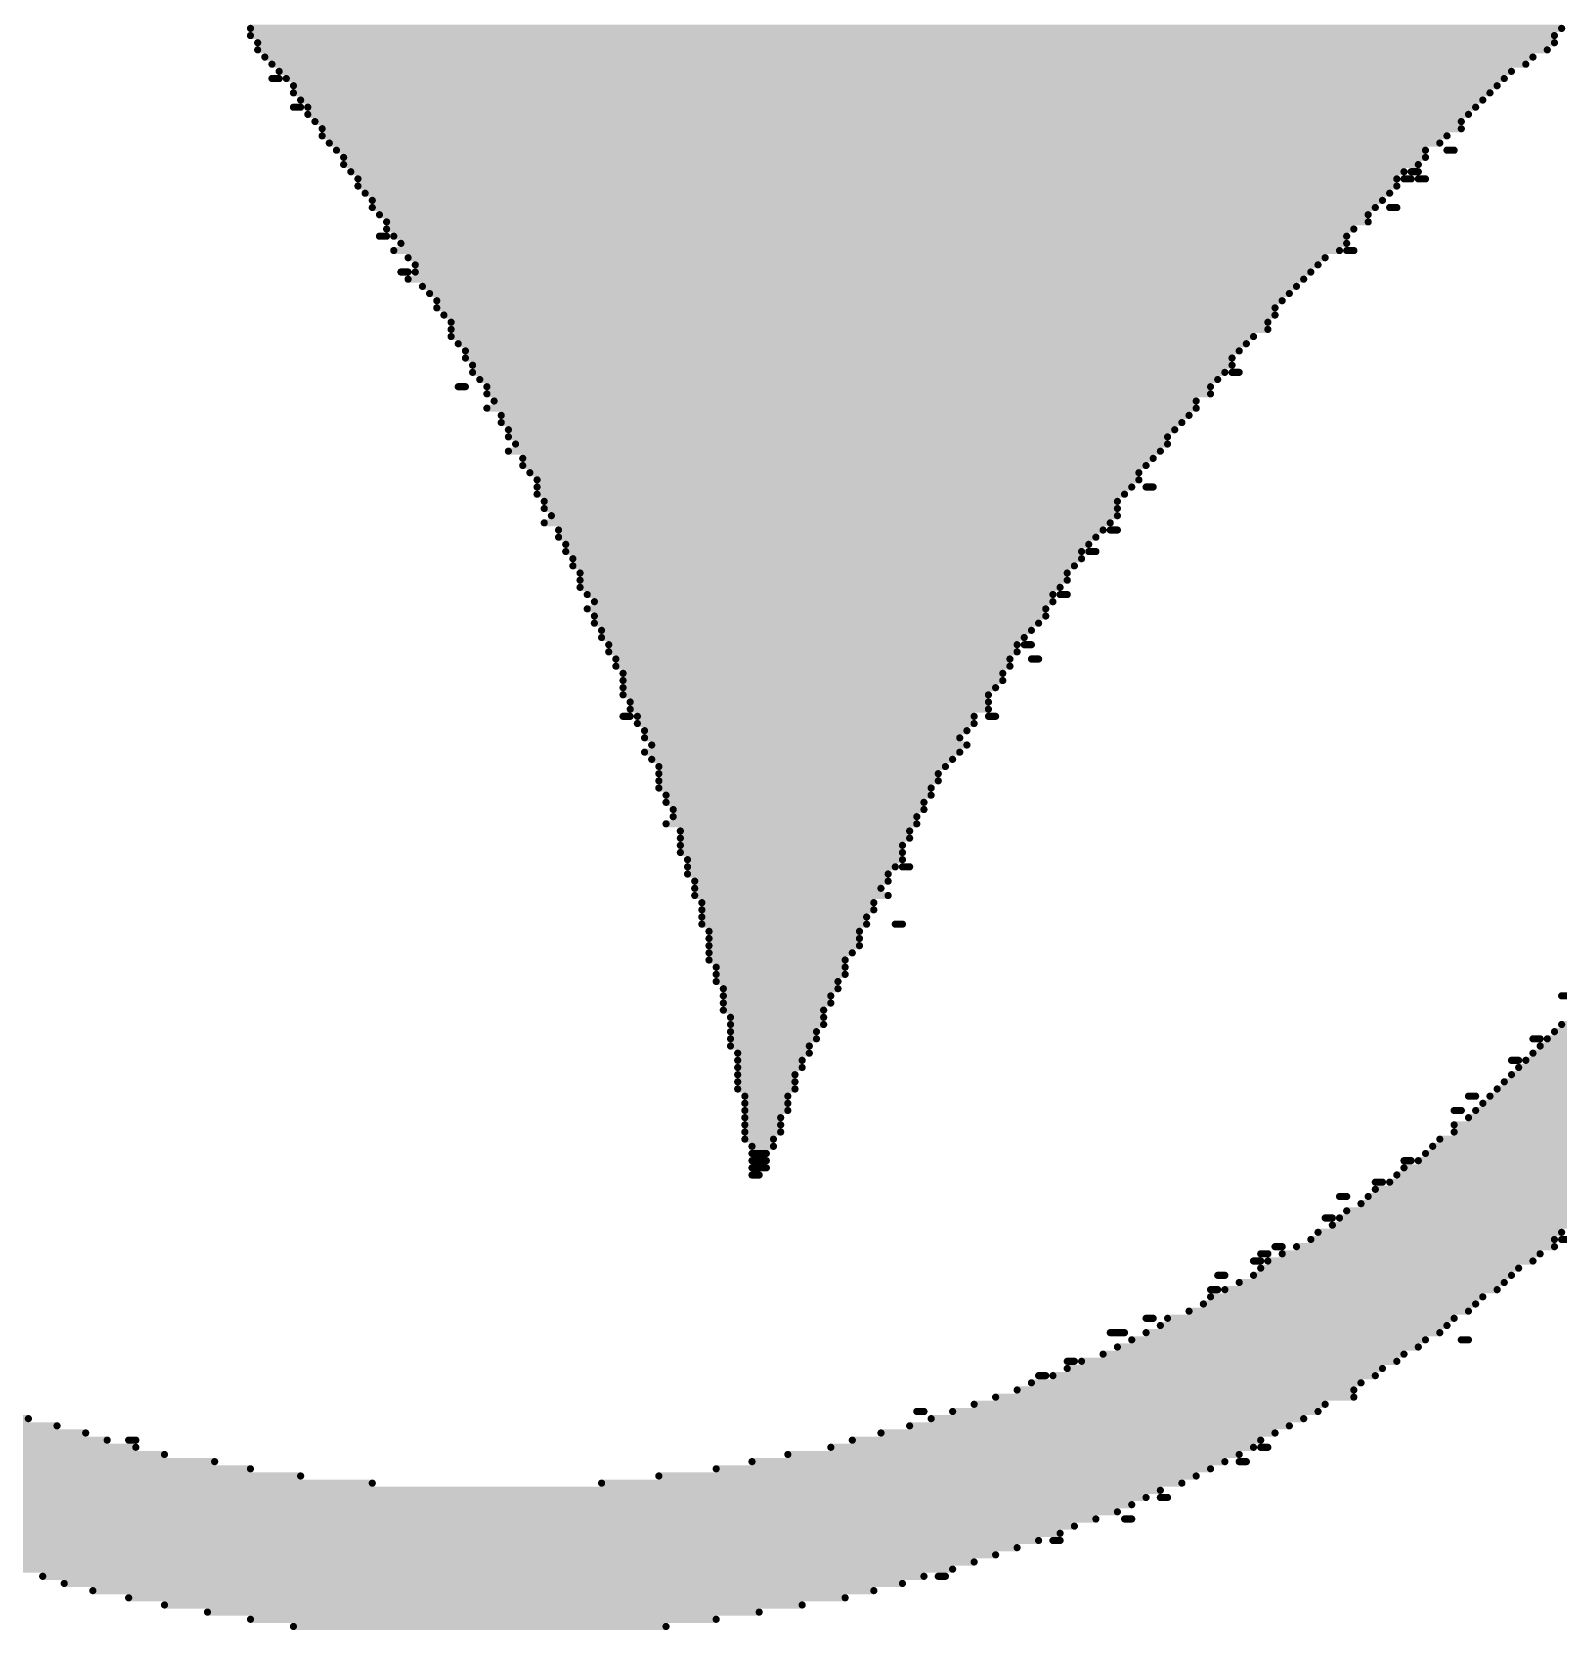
# Model space of a CAD drawing. Header units: inches. Extents: x -0.4 to 12.9, y -0.9 to 6.
# Drawn here: x 0.741 to 0.954, y 1.9138 to 2.1368 of the extents above; entities that cross this region are included whole.
import ezdxf

# ---------------------------------------------------------------- set-up
doc = ezdxf.new("R2010")
doc.units = ezdxf.units.IN
doc.header["$MEASUREMENT"] = 0
doc.layers.add('Bottom Overlay', color=54, linetype='Continuous')

msp = doc.modelspace()

# ---------------------------------------------------------------- linework, layer by layer
at = {"layer": 'Bottom Overlay', "const_width": 0.001}
for points in [[(0.77145, 2.13725), (0.95445, 2.13725)], [(0.77145, 2.13625), (0.95345, 2.13625)], [(0.77245, 2.13525), (0.95345, 2.13525)], [(0.77245, 2.13425), (0.95245, 2.13425)], [(0.77345, 2.13325), (0.95045, 2.13325)], [(0.77445, 2.13225), (0.94945, 2.13225)], [(0.77445, 2.13025), (0.77545, 2.13025)], [(0.77545, 2.13125), (0.94745, 2.13125)], [(0.77645, 2.13025), (0.94645, 2.13025)], [(0.77745, 2.12925), (0.94545, 2.12925)], [(0.77745, 2.12825), (0.94445, 2.12825)], [(0.77845, 2.12725), (0.94345, 2.12725)], [(0.77745, 2.12625), (0.77845, 2.12625)], [(0.77945, 2.12625), (0.94245, 2.12625)], [(0.77945, 2.12525), (0.94145, 2.12525)], [(0.78045, 2.12425), (0.94045, 2.12425)], [(0.78145, 2.12325), (0.94045, 2.12325)], [(0.78145, 2.12225), (0.93845, 2.12225)], [(0.78245, 2.12125), (0.93745, 2.12125)], [(0.78345, 2.12025), (0.93545, 2.12025)], [(0.93845, 2.12025), (0.93945, 2.12025)], [(0.78445, 2.11925), (0.93545, 2.11925)], [(0.78445, 2.11825), (0.93445, 2.11825)], [(0.78545, 2.11725), (0.93245, 2.11725)], [(0.78645, 2.11625), (0.93145, 2.11625)], [(0.93245, 2.11625), (0.93345, 2.11625)], [(0.93345, 2.11725), (0.93445, 2.11725)], [(0.93445, 2.11625), (0.93545, 2.11625)], [(0.78645, 2.11525), (0.93145, 2.11525)], [(0.78745, 2.11425), (0.93045, 2.11425)], [(0.78845, 2.11325), (0.92945, 2.11325)], [(0.78845, 2.11225), (0.92845, 2.11225)], [(0.93045, 2.11225), (0.93145, 2.11225)], [(0.78945, 2.11125), (0.92745, 2.11125)], [(0.79045, 2.11025), (0.92745, 2.11025)], [(0.79045, 2.10925), (0.92545, 2.10925)], [(0.78945, 2.10825), (0.79045, 2.10825)], [(0.79145, 2.10825), (0.92445, 2.10825)], [(0.79245, 2.10725), (0.92445, 2.10725)], [(0.79145, 2.10625), (0.92345, 2.10625)], [(0.79345, 2.10525), (0.92145, 2.10525)], [(0.92445, 2.10625), (0.92545, 2.10625)], [(0.79245, 2.10325), (0.79345, 2.10325)], [(0.79445, 2.10425), (0.92045, 2.10425)], [(0.79445, 2.10325), (0.91945, 2.10325)], [(0.79345, 2.10225), (0.91845, 2.10225)], [(0.79545, 2.10125), (0.91745, 2.10125)], [(0.79645, 2.10025), (0.91645, 2.10025)], [(0.79745, 2.09925), (0.91545, 2.09925)], [(0.79745, 2.09825), (0.91445, 2.09825)], [(0.79845, 2.09725), (0.91445, 2.09725)], [(0.79945, 2.09625), (0.91345, 2.09625)], [(0.79945, 2.09525), (0.91345, 2.09525)], [(0.79945, 2.09425), (0.91145, 2.09425)], [(0.80045, 2.09325), (0.91045, 2.09325)], [(0.80145, 2.09225), (0.90945, 2.09225)], [(0.80145, 2.09125), (0.90845, 2.09125)], [(0.80245, 2.09025), (0.90845, 2.09025)], [(0.80245, 2.08925), (0.90745, 2.08925)], [(0.90845, 2.08925), (0.90945, 2.08925)], [(0.80045, 2.08725), (0.80145, 2.08725)], [(0.80345, 2.08825), (0.90645, 2.08825)], [(0.80445, 2.08725), (0.90545, 2.08725)], [(0.80445, 2.08625), (0.90545, 2.08625)], [(0.80545, 2.08525), (0.90345, 2.08525)], [(0.80445, 2.08425), (0.90345, 2.08425)], [(0.80645, 2.08325), (0.90245, 2.08325)], [(0.80645, 2.08225), (0.90145, 2.08225)], [(0.80745, 2.08125), (0.90045, 2.08125)], [(0.80745, 2.08025), (0.89945, 2.08025)], [(0.80745, 2.07825), (0.89845, 2.07825)], [(0.80845, 2.07925), (0.89945, 2.07925)], [(0.80945, 2.07725), (0.89745, 2.07725)], [(0.80945, 2.07625), (0.89645, 2.07625)], [(0.81045, 2.07525), (0.89545, 2.07525)], [(0.81145, 2.07425), (0.89545, 2.07425)], [(0.81145, 2.07325), (0.89445, 2.07325)], [(0.81145, 2.07225), (0.89345, 2.07225)], [(0.81245, 2.07125), (0.89245, 2.07125)], [(0.89645, 2.07325), (0.89745, 2.07325)], [(0.81245, 2.07025), (0.89245, 2.07025)], [(0.81345, 2.06925), (0.89245, 2.06925)], [(0.81245, 2.06825), (0.89145, 2.06825)], [(0.81445, 2.06725), (0.89045, 2.06725)], [(0.89145, 2.06725), (0.89245, 2.06725)], [(0.81445, 2.06625), (0.88945, 2.06625)], [(0.81545, 2.06525), (0.88845, 2.06525)], [(0.81545, 2.06425), (0.88745, 2.06425)], [(0.81645, 2.06325), (0.88745, 2.06325)], [(0.81645, 2.06225), (0.88645, 2.06225)], [(0.88845, 2.06425), (0.88945, 2.06425)], [(0.81745, 2.06125), (0.88545, 2.06125)], [(0.81745, 2.06025), (0.88545, 2.06025)], [(0.81745, 2.05925), (0.88445, 2.05925)], [(0.81845, 2.05825), (0.88345, 2.05825)], [(0.88445, 2.05825), (0.88545, 2.05825)], [(0.81845, 2.05625), (0.88245, 2.05625)], [(0.81945, 2.05725), (0.88345, 2.05725)], [(0.81945, 2.05525), (0.88245, 2.05525)], [(0.81945, 2.05425), (0.88145, 2.05425)], [(0.82045, 2.05325), (0.88045, 2.05325)], [(0.82045, 2.05225), (0.87945, 2.05225)], [(0.82145, 2.05125), (0.87845, 2.05125)], [(0.87945, 2.05125), (0.88045, 2.05125)], [(0.82145, 2.05025), (0.87845, 2.05025)], [(0.82245, 2.04925), (0.87745, 2.04925)], [(0.88045, 2.04925), (0.88145, 2.04925)], [(0.82245, 2.04825), (0.87745, 2.04825)], [(0.82345, 2.04725), (0.87645, 2.04725)], [(0.82345, 2.04625), (0.87645, 2.04625)], [(0.82345, 2.04525), (0.87545, 2.04525)], [(0.82345, 2.04425), (0.87445, 2.04425)], [(0.82445, 2.04325), (0.87445, 2.04325)], [(0.82445, 2.04225), (0.87445, 2.04225)], [(0.82345, 2.04125), (0.82445, 2.04125)], [(0.82545, 2.04125), (0.87245, 2.04125)], [(0.82545, 2.04025), (0.87245, 2.04025)], [(0.87445, 2.04125), (0.87545, 2.04125)], [(0.82645, 2.03925), (0.87145, 2.03925)], [(0.82645, 2.03825), (0.87045, 2.03825)], [(0.82645, 2.03625), (0.87045, 2.03625)], [(0.82745, 2.03725), (0.87145, 2.03725)], [(0.82745, 2.03525), (0.86945, 2.03525)], [(0.82845, 2.03425), (0.86845, 2.03425)], [(0.82845, 2.03325), (0.86745, 2.03325)], [(0.82845, 2.03225), (0.86745, 2.03225)], [(0.82845, 2.03125), (0.86645, 2.03125)], [(0.82945, 2.03025), (0.86645, 2.03025)], [(0.82945, 2.02925), (0.86545, 2.02925)], [(0.83045, 2.02825), (0.86545, 2.02825)], [(0.83045, 2.02725), (0.86445, 2.02725)], [(0.82945, 2.02625), (0.86445, 2.02625)], [(0.83145, 2.02525), (0.86345, 2.02525)], [(0.83145, 2.02425), (0.86345, 2.02425)], [(0.83145, 2.02325), (0.86245, 2.02325)], [(0.83145, 2.02225), (0.86245, 2.02225)], [(0.83245, 2.02125), (0.86245, 2.02125)], [(0.83245, 2.02025), (0.86145, 2.02025)], [(0.86245, 2.02025), (0.86345, 2.02025)], [(0.83245, 2.01925), (0.86045, 2.01925)], [(0.83345, 2.01825), (0.86045, 2.01825)], [(0.83345, 2.01725), (0.85945, 2.01725)], [(0.83345, 2.01625), (0.86045, 2.01625)], [(0.83445, 2.01525), (0.85845, 2.01525)], [(0.83445, 2.01425), (0.85845, 2.01425)], [(0.83445, 2.01325), (0.85745, 2.01325)], [(0.83445, 2.01225), (0.85745, 2.01225)], [(0.83545, 2.01125), (0.85645, 2.01125)], [(0.86145, 2.01225), (0.86245, 2.01225)], [(0.83545, 2.01025), (0.85645, 2.01025)], [(0.83545, 2.00925), (0.85645, 2.00925)], [(0.83545, 2.00825), (0.85545, 2.00825)], [(0.83545, 2.00725), (0.85445, 2.00725)], [(0.83645, 2.00625), (0.85445, 2.00625)], [(0.83645, 2.00525), (0.85445, 2.00525)], [(0.83645, 2.00425), (0.85345, 2.00425)], [(0.83745, 2.00325), (0.85345, 2.00325)], [(0.83745, 2.00225), (0.85245, 2.00225)], [(0.95445, 2.00225), (0.95545, 2.00225)], [(0.83745, 2.00125), (0.85245, 2.00125)], [(0.83745, 2.00025), (0.85145, 2.00025)], [(0.83845, 1.99925), (0.85145, 1.99925)], [(0.83845, 1.99825), (0.85145, 1.99825)], [(0.95445, 1.99825), (0.98245, 1.99825)], [(0.83845, 1.99725), (0.85045, 1.99725)], [(0.83845, 1.99625), (0.85045, 1.99625)], [(0.95045, 1.99625), (0.95145, 1.99625)], [(0.95245, 1.99625), (0.98045, 1.99625)], [(0.95345, 1.99725), (0.98145, 1.99725)], [(0.83845, 1.99525), (0.84945, 1.99525)], [(0.83945, 1.99425), (0.84945, 1.99425)], [(0.83945, 1.99325), (0.84845, 1.99325)], [(0.94745, 1.99325), (0.94845, 1.99325)], [(0.94945, 1.99325), (0.97845, 1.99325)], [(0.95045, 1.99425), (0.97945, 1.99425)], [(0.95145, 1.99525), (0.97945, 1.99525)], [(0.83945, 1.99225), (0.84845, 1.99225)], [(0.83945, 1.99125), (0.84745, 1.99125)], [(0.94745, 1.99125), (0.97645, 1.99125)], [(0.94845, 1.99225), (0.97745, 1.99225)], [(0.83945, 1.99025), (0.84745, 1.99025)], [(0.83945, 1.98925), (0.84745, 1.98925)], [(0.94545, 1.98925), (0.97545, 1.98925)], [(0.94645, 1.99025), (0.97645, 1.99025)], [(0.84045, 1.98825), (0.84645, 1.98825)], [(0.84045, 1.98725), (0.84645, 1.98725)], [(0.94145, 1.98825), (0.94245, 1.98825)], [(0.94345, 1.98725), (0.97445, 1.98725)], [(0.94445, 1.98825), (0.97445, 1.98825)], [(0.84045, 1.98625), (0.84645, 1.98625)], [(0.84045, 1.98525), (0.84545, 1.98525)], [(0.84045, 1.98425), (0.84545, 1.98425)], [(0.93945, 1.98625), (0.94045, 1.98625)], [(0.93945, 1.98425), (0.97045, 1.98425)], [(0.94145, 1.98525), (0.97145, 1.98525)], [(0.94245, 1.98625), (0.97245, 1.98625)], [(0.84045, 1.98325), (0.84545, 1.98325)], [(0.84045, 1.98225), (0.84445, 1.98225)], [(0.93745, 1.98225), (0.96845, 1.98225)], [(0.93945, 1.98325), (0.96945, 1.98325)], [(0.84145, 1.98125), (0.84445, 1.98125)], [(0.84145, 1.98025), (0.84345, 1.98025)], [(0.93545, 1.98025), (0.96645, 1.98025)], [(0.93645, 1.98125), (0.96745, 1.98125)], [(0.84145, 1.97925), (0.84345, 1.97925)], [(0.84145, 1.97825), (0.84345, 1.97825)], [(0.93245, 1.97925), (0.93345, 1.97925)], [(0.93245, 1.97825), (0.96445, 1.97825)], [(0.93445, 1.97925), (0.96545, 1.97925)], [(0.84145, 1.97725), (0.84245, 1.97725)], [(0.92845, 1.97625), (0.92945, 1.97625)], [(0.93045, 1.97625), (0.96245, 1.97625)], [(0.93145, 1.97725), (0.96345, 1.97725)], [(0.92345, 1.97425), (0.92445, 1.97425)], [(0.92645, 1.97325), (0.95945, 1.97325)], [(0.92745, 1.97425), (0.96045, 1.97425)], [(0.92845, 1.97525), (0.96145, 1.97525)], [(0.92145, 1.97125), (0.92245, 1.97125)], [(0.92345, 1.97125), (0.95745, 1.97125)], [(0.92445, 1.97225), (0.95845, 1.97225)], [(0.92045, 1.96925), (0.95445, 1.96925)], [(0.92245, 1.97025), (0.95645, 1.97025)], [(0.91445, 1.96725), (0.91545, 1.96725)], [(0.91745, 1.96725), (0.95345, 1.96725)], [(0.91945, 1.96825), (0.95345, 1.96825)], [(0.95445, 1.96825), (0.95545, 1.96825)], [(0.91145, 1.96525), (0.91245, 1.96525)], [(0.91245, 1.96625), (0.91345, 1.96625)], [(0.91245, 1.96425), (0.94845, 1.96425)], [(0.91345, 1.96525), (0.95045, 1.96525)], [(0.91545, 1.96625), (0.95145, 1.96625)], [(0.90645, 1.96325), (0.90745, 1.96325)], [(0.90945, 1.96225), (0.94645, 1.96225)], [(0.91145, 1.96325), (0.94745, 1.96325)], [(0.90545, 1.96125), (0.90645, 1.96125)], [(0.90545, 1.96025), (0.94345, 1.96025)], [(0.90745, 1.96125), (0.94545, 1.96125)], [(0.90245, 1.95825), (0.94145, 1.95825)], [(0.90445, 1.95925), (0.94245, 1.95925)], [(0.89145, 1.95525), (0.89345, 1.95525)], [(0.89645, 1.95725), (0.89745, 1.95725)], [(0.89645, 1.95525), (0.93745, 1.95525)], [(0.89845, 1.95625), (0.93845, 1.95625)], [(0.89945, 1.95725), (0.93945, 1.95725)], [(0.89245, 1.95325), (0.93445, 1.95325)], [(0.89445, 1.95425), (0.93545, 1.95425)], [(0.94045, 1.95425), (0.94145, 1.95425)], [(0.88545, 1.95125), (0.88645, 1.95125)], [(0.88745, 1.95125), (0.93145, 1.95125)], [(0.89045, 1.95225), (0.93245, 1.95225)], [(0.88145, 1.94925), (0.88245, 1.94925)], [(0.88345, 1.94925), (0.92845, 1.94925)], [(0.88545, 1.95025), (0.92945, 1.95025)], [(0.87845, 1.94725), (0.92545, 1.94725)], [(0.88045, 1.94825), (0.92645, 1.94825)], [(0.86445, 1.94425), (0.86545, 1.94425)], [(0.86945, 1.94425), (0.92045, 1.94425)], [(0.87245, 1.94525), (0.92145, 1.94525)], [(0.87545, 1.94625), (0.92545, 1.94625)], [(0.68945, 1.94325), (0.74045, 1.94325)], [(0.69245, 1.94225), (0.74445, 1.94225)], [(0.86345, 1.94225), (0.91645, 1.94225)], [(0.86645, 1.94325), (0.91845, 1.94325)], [(0.69345, 1.94125), (0.74845, 1.94125)], [(0.69545, 1.94025), (0.75145, 1.94025)], [(0.75445, 1.94025), (0.75545, 1.94025)], [(0.85545, 1.94025), (0.91245, 1.94025)], [(0.85945, 1.94125), (0.91445, 1.94125)], [(0.69745, 1.93925), (0.75545, 1.93925)], [(0.69845, 1.93825), (0.75945, 1.93825)], [(0.84645, 1.93825), (0.90945, 1.93825)], [(0.85245, 1.93925), (0.91145, 1.93925)], [(0.91245, 1.93925), (0.91345, 1.93925)], [(0.70145, 1.93725), (0.76645, 1.93725)], [(0.70345, 1.93625), (0.77145, 1.93625)], [(0.70445, 1.93525), (0.77845, 1.93525)], [(0.82845, 1.93525), (0.90345, 1.93525)], [(0.83645, 1.93625), (0.90545, 1.93625)], [(0.84145, 1.93725), (0.90745, 1.93725)], [(0.90945, 1.93725), (0.91045, 1.93725)], [(0.70745, 1.93425), (0.78845, 1.93425)], [(0.70945, 1.93325), (0.89845, 1.93325)], [(0.82045, 1.93425), (0.90145, 1.93425)], [(0.71045, 1.93225), (0.89645, 1.93225)], [(0.71345, 1.93125), (0.89445, 1.93125)], [(0.89845, 1.93225), (0.89945, 1.93225)], [(0.71645, 1.93025), (0.89245, 1.93025)], [(0.71845, 1.92925), (0.88945, 1.92925)], [(0.89345, 1.92925), (0.89445, 1.92925)], [(0.72045, 1.92825), (0.88645, 1.92825)], [(0.72345, 1.92725), (0.88445, 1.92725)], [(0.72545, 1.92625), (0.88145, 1.92625)], [(0.88345, 1.92625), (0.88445, 1.92625)], [(0.72945, 1.92525), (0.87845, 1.92525)], [(0.73245, 1.92425), (0.87545, 1.92425)], [(0.73545, 1.92325), (0.87245, 1.92325)], [(0.73845, 1.92225), (0.86945, 1.92225)], [(0.74245, 1.92125), (0.86545, 1.92125)], [(0.74545, 1.92025), (0.86245, 1.92025)], [(0.86745, 1.92125), (0.86845, 1.92125)], [(0.74945, 1.91925), (0.85845, 1.91925)], [(0.75445, 1.91825), (0.85445, 1.91825)], [(0.75945, 1.91725), (0.84845, 1.91725)], [(0.76545, 1.91625), (0.84245, 1.91625)], [(0.77145, 1.91525), (0.83645, 1.91525)], [(0.77745, 1.91425), (0.82945, 1.91425)]]:
    msp.add_lwpolyline(points, dxfattribs=at)
at = {"layer": 'Bottom Overlay', "const_width": 0.0005}
for points in [[(0.7712, 2.13725, 1), (0.7717, 2.13725, 1)], [(0.7712, 2.13625, 1), (0.7717, 2.13625, 1)], [(0.9532, 2.13625, 1), (0.9537, 2.13625, 1)], [(0.9542, 2.13725, 1), (0.9547, 2.13725, 1)], [(0.7722, 2.13525, 1), (0.7727, 2.13525, 1)], [(0.7722, 2.13425, 1), (0.7727, 2.13425, 1)], [(0.9522, 2.13425, 1), (0.9527, 2.13425, 1)], [(0.9532, 2.13525, 1), (0.9537, 2.13525, 1)], [(0.7732, 2.13325, 1), (0.7737, 2.13325, 1)], [(0.7742, 2.13225, 1), (0.7747, 2.13225, 1)], [(0.9492, 2.13225, 1), (0.9497, 2.13225, 1)], [(0.9502, 2.13325, 1), (0.9507, 2.13325, 1)], [(0.7742, 2.13025, 1), (0.7747, 2.13025, 1)], [(0.7752, 2.13125, 1), (0.7757, 2.13125, 1)], [(0.7752, 2.13025, 1), (0.7757, 2.13025, 1)], [(0.7762, 2.13025, 1), (0.7767, 2.13025, 1)], [(0.7772, 2.12925, 1), (0.7777, 2.12925, 1)], [(0.9452, 2.12925, 1), (0.9457, 2.12925, 1)], [(0.9462, 2.13025, 1), (0.9467, 2.13025, 1)], [(0.9472, 2.13125, 1), (0.9477, 2.13125, 1)], [(0.7772, 2.12825, 1), (0.7777, 2.12825, 1)], [(0.7782, 2.12725, 1), (0.7787, 2.12725, 1)], [(0.9432, 2.12725, 1), (0.9437, 2.12725, 1)], [(0.9442, 2.12825, 1), (0.9447, 2.12825, 1)], [(0.7772, 2.12625, 1), (0.7777, 2.12625, 1)], [(0.7782, 2.12625, 1), (0.7787, 2.12625, 1)], [(0.7792, 2.12625, 1), (0.7797, 2.12625, 1)], [(0.7792, 2.12525, 1), (0.7797, 2.12525, 1)], [(0.9412, 2.12525, 1), (0.9417, 2.12525, 1)], [(0.9422, 2.12625, 1), (0.9427, 2.12625, 1)], [(0.7802, 2.12425, 1), (0.7807, 2.12425, 1)], [(0.7812, 2.12325, 1), (0.7817, 2.12325, 1)], [(0.9402, 2.12425, 1), (0.9407, 2.12425, 1)], [(0.9402, 2.12325, 1), (0.9407, 2.12325, 1)], [(0.7812, 2.12225, 1), (0.7817, 2.12225, 1)], [(0.7822, 2.12125, 1), (0.7827, 2.12125, 1)], [(0.7832, 2.12025, 1), (0.7837, 2.12025, 1)], [(0.9352, 2.12025, 1), (0.9357, 2.12025, 1)], [(0.9372, 2.12125, 1), (0.9377, 2.12125, 1)], [(0.9382, 2.12225, 1), (0.9387, 2.12225, 1)], [(0.9382, 2.12025, 1), (0.9387, 2.12025, 1)], [(0.9392, 2.12025, 1), (0.9397, 2.12025, 1)], [(0.7842, 2.11925, 1), (0.7847, 2.11925, 1)], [(0.7842, 2.11825, 1), (0.7847, 2.11825, 1)], [(0.9342, 2.11825, 1), (0.9347, 2.11825, 1)], [(0.9352, 2.11925, 1), (0.9357, 2.11925, 1)], [(0.7852, 2.11725, 1), (0.7857, 2.11725, 1)], [(0.7862, 2.11625, 1), (0.7867, 2.11625, 1)], [(0.9312, 2.11625, 1), (0.9317, 2.11625, 1)], [(0.9322, 2.11725, 1), (0.9327, 2.11725, 1)], [(0.9322, 2.11625, 1), (0.9327, 2.11625, 1)], [(0.9332, 2.11725, 1), (0.9337, 2.11725, 1)], [(0.9332, 2.11625, 1), (0.9337, 2.11625, 1)], [(0.9342, 2.11725, 1), (0.9347, 2.11725, 1)], [(0.9342, 2.11625, 1), (0.9347, 2.11625, 1)], [(0.9352, 2.11625, 1), (0.9357, 2.11625, 1)], [(0.7862, 2.11525, 1), (0.7867, 2.11525, 1)], [(0.7872, 2.11425, 1), (0.7877, 2.11425, 1)], [(0.9302, 2.11425, 1), (0.9307, 2.11425, 1)], [(0.9312, 2.11525, 1), (0.9317, 2.11525, 1)], [(0.7882, 2.11325, 1), (0.7887, 2.11325, 1)], [(0.7882, 2.11225, 1), (0.7887, 2.11225, 1)], [(0.9282, 2.11225, 1), (0.9287, 2.11225, 1)], [(0.9292, 2.11325, 1), (0.9297, 2.11325, 1)], [(0.9302, 2.11225, 1), (0.9307, 2.11225, 1)], [(0.9312, 2.11225, 1), (0.9317, 2.11225, 1)], [(0.7892, 2.11125, 1), (0.7897, 2.11125, 1)], [(0.7902, 2.11025, 1), (0.7907, 2.11025, 1)], [(0.7902, 2.10925, 1), (0.7907, 2.10925, 1)], [(0.9252, 2.10925, 1), (0.9257, 2.10925, 1)], [(0.9272, 2.11125, 1), (0.9277, 2.11125, 1)], [(0.9272, 2.11025, 1), (0.9277, 2.11025, 1)], [(0.7892, 2.10825, 1), (0.7897, 2.10825, 1)], [(0.7902, 2.10825, 1), (0.7907, 2.10825, 1)], [(0.7912, 2.10825, 1), (0.7917, 2.10825, 1)], [(0.7922, 2.10725, 1), (0.7927, 2.10725, 1)], [(0.9242, 2.10825, 1), (0.9247, 2.10825, 1)], [(0.9242, 2.10725, 1), (0.9247, 2.10725, 1)], [(0.7912, 2.10625, 1), (0.7917, 2.10625, 1)], [(0.7932, 2.10525, 1), (0.7937, 2.10525, 1)], [(0.9212, 2.10525, 1), (0.9217, 2.10525, 1)], [(0.9232, 2.10625, 1), (0.9237, 2.10625, 1)], [(0.9242, 2.10625, 1), (0.9247, 2.10625, 1)], [(0.9252, 2.10625, 1), (0.9257, 2.10625, 1)], [(0.7922, 2.10325, 1), (0.7927, 2.10325, 1)], [(0.7932, 2.10325, 1), (0.7937, 2.10325, 1)], [(0.7942, 2.10425, 1), (0.7947, 2.10425, 1)], [(0.7942, 2.10325, 1), (0.7947, 2.10325, 1)], [(0.9192, 2.10325, 1), (0.9197, 2.10325, 1)], [(0.9202, 2.10425, 1), (0.9207, 2.10425, 1)], [(0.7932, 2.10225, 1), (0.7937, 2.10225, 1)], [(0.7952, 2.10125, 1), (0.7957, 2.10125, 1)], [(0.7962, 2.10025, 1), (0.7967, 2.10025, 1)], [(0.9162, 2.10025, 1), (0.9167, 2.10025, 1)], [(0.9172, 2.10125, 1), (0.9177, 2.10125, 1)], [(0.9182, 2.10225, 1), (0.9187, 2.10225, 1)], [(0.7972, 2.09925, 1), (0.7977, 2.09925, 1)], [(0.7972, 2.09825, 1), (0.7977, 2.09825, 1)], [(0.9142, 2.09825, 1), (0.9147, 2.09825, 1)], [(0.9152, 2.09925, 1), (0.9157, 2.09925, 1)], [(0.7982, 2.09725, 1), (0.7987, 2.09725, 1)], [(0.7992, 2.09625, 1), (0.7997, 2.09625, 1)], [(0.9132, 2.09625, 1), (0.9137, 2.09625, 1)], [(0.9142, 2.09725, 1), (0.9147, 2.09725, 1)], [(0.7992, 2.09525, 1), (0.7997, 2.09525, 1)], [(0.7992, 2.09425, 1), (0.7997, 2.09425, 1)], [(0.9112, 2.09425, 1), (0.9117, 2.09425, 1)], [(0.9132, 2.09525, 1), (0.9137, 2.09525, 1)], [(0.8002, 2.09325, 1), (0.8007, 2.09325, 1)], [(0.8012, 2.09225, 1), (0.8017, 2.09225, 1)], [(0.8012, 2.09125, 1), (0.8017, 2.09125, 1)], [(0.9082, 2.09125, 1), (0.9087, 2.09125, 1)], [(0.9092, 2.09225, 1), (0.9097, 2.09225, 1)], [(0.9102, 2.09325, 1), (0.9107, 2.09325, 1)], [(0.8022, 2.09025, 1), (0.8027, 2.09025, 1)], [(0.8022, 2.08925, 1), (0.8027, 2.08925, 1)], [(0.9072, 2.08925, 1), (0.9077, 2.08925, 1)], [(0.9082, 2.09025, 1), (0.9087, 2.09025, 1)], [(0.9082, 2.08925, 1), (0.9087, 2.08925, 1)], [(0.9092, 2.08925, 1), (0.9097, 2.08925, 1)], [(0.8002, 2.08725, 1), (0.8007, 2.08725, 1)], [(0.8012, 2.08725, 1), (0.8017, 2.08725, 1)], [(0.8032, 2.08825, 1), (0.8037, 2.08825, 1)], [(0.8042, 2.08725, 1), (0.8047, 2.08725, 1)], [(0.9052, 2.08725, 1), (0.9057, 2.08725, 1)], [(0.9062, 2.08825, 1), (0.9067, 2.08825, 1)], [(0.8042, 2.08625, 1), (0.8047, 2.08625, 1)], [(0.8052, 2.08525, 1), (0.8057, 2.08525, 1)], [(0.9032, 2.08525, 1), (0.9037, 2.08525, 1)], [(0.9052, 2.08625, 1), (0.9057, 2.08625, 1)], [(0.8042, 2.08425, 1), (0.8047, 2.08425, 1)], [(0.8062, 2.08325, 1), (0.8067, 2.08325, 1)], [(0.9022, 2.08325, 1), (0.9027, 2.08325, 1)], [(0.9032, 2.08425, 1), (0.9037, 2.08425, 1)], [(0.8062, 2.08225, 1), (0.8067, 2.08225, 1)], [(0.8072, 2.08125, 1), (0.8077, 2.08125, 1)], [(0.8072, 2.08025, 1), (0.8077, 2.08025, 1)], [(0.8992, 2.08025, 1), (0.8997, 2.08025, 1)], [(0.9002, 2.08125, 1), (0.9007, 2.08125, 1)], [(0.9012, 2.08225, 1), (0.9017, 2.08225, 1)], [(0.8072, 2.07825, 1), (0.8077, 2.07825, 1)], [(0.8082, 2.07925, 1), (0.8087, 2.07925, 1)], [(0.8982, 2.07825, 1), (0.8987, 2.07825, 1)], [(0.8992, 2.07925, 1), (0.8997, 2.07925, 1)], [(0.8092, 2.07725, 1), (0.8097, 2.07725, 1)], [(0.8092, 2.07625, 1), (0.8097, 2.07625, 1)], [(0.8962, 2.07625, 1), (0.8967, 2.07625, 1)], [(0.8972, 2.07725, 1), (0.8977, 2.07725, 1)], [(0.8102, 2.07525, 1), (0.8107, 2.07525, 1)], [(0.8112, 2.07425, 1), (0.8117, 2.07425, 1)], [(0.8952, 2.07525, 1), (0.8957, 2.07525, 1)], [(0.8952, 2.07425, 1), (0.8957, 2.07425, 1)], [(0.8112, 2.07325, 1), (0.8117, 2.07325, 1)], [(0.8112, 2.07225, 1), (0.8117, 2.07225, 1)], [(0.8122, 2.07125, 1), (0.8127, 2.07125, 1)], [(0.8922, 2.07125, 1), (0.8927, 2.07125, 1)], [(0.8932, 2.07225, 1), (0.8937, 2.07225, 1)], [(0.8942, 2.07325, 1), (0.8947, 2.07325, 1)], [(0.8962, 2.07325, 1), (0.8967, 2.07325, 1)], [(0.8972, 2.07325, 1), (0.8977, 2.07325, 1)], [(0.8122, 2.07025, 1), (0.8127, 2.07025, 1)], [(0.8132, 2.06925, 1), (0.8137, 2.06925, 1)], [(0.8922, 2.07025, 1), (0.8927, 2.07025, 1)], [(0.8922, 2.06925, 1), (0.8927, 2.06925, 1)], [(0.8122, 2.06825, 1), (0.8127, 2.06825, 1)], [(0.8142, 2.06725, 1), (0.8147, 2.06725, 1)], [(0.8902, 2.06725, 1), (0.8907, 2.06725, 1)], [(0.8912, 2.06825, 1), (0.8917, 2.06825, 1)], [(0.8912, 2.06725, 1), (0.8917, 2.06725, 1)], [(0.8922, 2.06725, 1), (0.8927, 2.06725, 1)], [(0.8142, 2.06625, 1), (0.8147, 2.06625, 1)], [(0.8152, 2.06525, 1), (0.8157, 2.06525, 1)], [(0.8882, 2.06525, 1), (0.8887, 2.06525, 1)], [(0.8892, 2.06625, 1), (0.8897, 2.06625, 1)], [(0.8152, 2.06425, 1), (0.8157, 2.06425, 1)], [(0.8162, 2.06325, 1), (0.8167, 2.06325, 1)], [(0.8162, 2.06225, 1), (0.8167, 2.06225, 1)], [(0.8862, 2.06225, 1), (0.8867, 2.06225, 1)], [(0.8872, 2.06425, 1), (0.8877, 2.06425, 1)], [(0.8872, 2.06325, 1), (0.8877, 2.06325, 1)], [(0.8882, 2.06425, 1), (0.8887, 2.06425, 1)], [(0.8892, 2.06425, 1), (0.8897, 2.06425, 1)], [(0.8172, 2.06125, 1), (0.8177, 2.06125, 1)], [(0.8172, 2.06025, 1), (0.8177, 2.06025, 1)], [(0.8852, 2.06125, 1), (0.8857, 2.06125, 1)], [(0.8852, 2.06025, 1), (0.8857, 2.06025, 1)], [(0.8172, 2.05925, 1), (0.8177, 2.05925, 1)], [(0.8182, 2.05825, 1), (0.8187, 2.05825, 1)], [(0.8832, 2.05825, 1), (0.8837, 2.05825, 1)], [(0.8842, 2.05925, 1), (0.8847, 2.05925, 1)], [(0.8842, 2.05825, 1), (0.8847, 2.05825, 1)], [(0.8852, 2.05825, 1), (0.8857, 2.05825, 1)], [(0.8182, 2.05625, 1), (0.8187, 2.05625, 1)], [(0.8192, 2.05725, 1), (0.8197, 2.05725, 1)], [(0.8822, 2.05625, 1), (0.8827, 2.05625, 1)], [(0.8832, 2.05725, 1), (0.8837, 2.05725, 1)], [(0.8192, 2.05525, 1), (0.8197, 2.05525, 1)], [(0.8192, 2.05425, 1), (0.8197, 2.05425, 1)], [(0.8812, 2.05425, 1), (0.8817, 2.05425, 1)], [(0.8822, 2.05525, 1), (0.8827, 2.05525, 1)], [(0.8202, 2.05325, 1), (0.8207, 2.05325, 1)], [(0.8202, 2.05225, 1), (0.8207, 2.05225, 1)], [(0.8212, 2.05125, 1), (0.8217, 2.05125, 1)], [(0.8782, 2.05125, 1), (0.8787, 2.05125, 1)], [(0.8792, 2.05225, 1), (0.8797, 2.05225, 1)], [(0.8792, 2.05125, 1), (0.8797, 2.05125, 1)], [(0.8802, 2.05325, 1), (0.8807, 2.05325, 1)], [(0.8802, 2.05125, 1), (0.8807, 2.05125, 1)], [(0.8212, 2.05025, 1), (0.8217, 2.05025, 1)], [(0.8222, 2.04925, 1), (0.8227, 2.04925, 1)], [(0.8772, 2.04925, 1), (0.8777, 2.04925, 1)], [(0.8782, 2.05025, 1), (0.8787, 2.05025, 1)], [(0.8802, 2.04925, 1), (0.8807, 2.04925, 1)], [(0.8812, 2.04925, 1), (0.8817, 2.04925, 1)], [(0.8222, 2.04825, 1), (0.8227, 2.04825, 1)], [(0.8232, 2.04725, 1), (0.8237, 2.04725, 1)], [(0.8762, 2.04725, 1), (0.8767, 2.04725, 1)], [(0.8772, 2.04825, 1), (0.8777, 2.04825, 1)], [(0.8232, 2.04625, 1), (0.8237, 2.04625, 1)], [(0.8232, 2.04525, 1), (0.8237, 2.04525, 1)], [(0.8752, 2.04525, 1), (0.8757, 2.04525, 1)], [(0.8762, 2.04625, 1), (0.8767, 2.04625, 1)], [(0.8232, 2.04425, 1), (0.8237, 2.04425, 1)], [(0.8242, 2.04325, 1), (0.8247, 2.04325, 1)], [(0.8242, 2.04225, 1), (0.8247, 2.04225, 1)], [(0.8742, 2.04425, 1), (0.8747, 2.04425, 1)], [(0.8742, 2.04325, 1), (0.8747, 2.04325, 1)], [(0.8742, 2.04225, 1), (0.8747, 2.04225, 1)], [(0.8232, 2.04125, 1), (0.8237, 2.04125, 1)], [(0.8242, 2.04125, 1), (0.8247, 2.04125, 1)], [(0.8252, 2.04125, 1), (0.8257, 2.04125, 1)], [(0.8252, 2.04025, 1), (0.8257, 2.04025, 1)], [(0.8722, 2.04125, 1), (0.8727, 2.04125, 1)], [(0.8722, 2.04025, 1), (0.8727, 2.04025, 1)], [(0.8742, 2.04125, 1), (0.8747, 2.04125, 1)], [(0.8752, 2.04125, 1), (0.8757, 2.04125, 1)], [(0.8262, 2.03925, 1), (0.8267, 2.03925, 1)], [(0.8262, 2.03825, 1), (0.8267, 2.03825, 1)], [(0.8702, 2.03825, 1), (0.8707, 2.03825, 1)], [(0.8712, 2.03925, 1), (0.8717, 2.03925, 1)], [(0.8262, 2.03625, 1), (0.8267, 2.03625, 1)], [(0.8272, 2.03725, 1), (0.8277, 2.03725, 1)], [(0.8702, 2.03625, 1), (0.8707, 2.03625, 1)], [(0.8712, 2.03725, 1), (0.8717, 2.03725, 1)], [(0.8272, 2.03525, 1), (0.8277, 2.03525, 1)], [(0.8282, 2.03425, 1), (0.8287, 2.03425, 1)], [(0.8682, 2.03425, 1), (0.8687, 2.03425, 1)], [(0.8692, 2.03525, 1), (0.8697, 2.03525, 1)], [(0.8282, 2.03325, 1), (0.8287, 2.03325, 1)], [(0.8282, 2.03225, 1), (0.8287, 2.03225, 1)], [(0.8282, 2.03125, 1), (0.8287, 2.03125, 1)], [(0.8662, 2.03125, 1), (0.8667, 2.03125, 1)], [(0.8672, 2.03325, 1), (0.8677, 2.03325, 1)], [(0.8672, 2.03225, 1), (0.8677, 2.03225, 1)], [(0.8292, 2.03025, 1), (0.8297, 2.03025, 1)], [(0.8292, 2.02925, 1), (0.8297, 2.02925, 1)], [(0.8652, 2.02925, 1), (0.8657, 2.02925, 1)], [(0.8662, 2.03025, 1), (0.8667, 2.03025, 1)], [(0.8302, 2.02825, 1), (0.8307, 2.02825, 1)], [(0.8302, 2.02725, 1), (0.8307, 2.02725, 1)], [(0.8642, 2.02725, 1), (0.8647, 2.02725, 1)], [(0.8652, 2.02825, 1), (0.8657, 2.02825, 1)], [(0.8292, 2.02625, 1), (0.8297, 2.02625, 1)], [(0.8312, 2.02525, 1), (0.8317, 2.02525, 1)], [(0.8632, 2.02525, 1), (0.8637, 2.02525, 1)], [(0.8642, 2.02625, 1), (0.8647, 2.02625, 1)], [(0.8312, 2.02425, 1), (0.8317, 2.02425, 1)], [(0.8312, 2.02325, 1), (0.8317, 2.02325, 1)], [(0.8312, 2.02225, 1), (0.8317, 2.02225, 1)], [(0.8622, 2.02325, 1), (0.8627, 2.02325, 1)], [(0.8622, 2.02225, 1), (0.8627, 2.02225, 1)], [(0.8632, 2.02425, 1), (0.8637, 2.02425, 1)], [(0.8322, 2.02125, 1), (0.8327, 2.02125, 1)], [(0.8322, 2.02025, 1), (0.8327, 2.02025, 1)], [(0.8612, 2.02025, 1), (0.8617, 2.02025, 1)], [(0.8622, 2.02125, 1), (0.8627, 2.02125, 1)], [(0.8622, 2.02025, 1), (0.8627, 2.02025, 1)], [(0.8632, 2.02025, 1), (0.8637, 2.02025, 1)], [(0.8322, 2.01925, 1), (0.8327, 2.01925, 1)], [(0.8332, 2.01825, 1), (0.8337, 2.01825, 1)], [(0.8602, 2.01925, 1), (0.8607, 2.01925, 1)], [(0.8602, 2.01825, 1), (0.8607, 2.01825, 1)], [(0.8332, 2.01725, 1), (0.8337, 2.01725, 1)], [(0.8332, 2.01625, 1), (0.8337, 2.01625, 1)], [(0.8592, 2.01725, 1), (0.8597, 2.01725, 1)], [(0.8602, 2.01625, 1), (0.8607, 2.01625, 1)], [(0.8342, 2.01525, 1), (0.8347, 2.01525, 1)], [(0.8342, 2.01425, 1), (0.8347, 2.01425, 1)], [(0.8342, 2.01325, 1), (0.8347, 2.01325, 1)], [(0.8572, 2.01325, 1), (0.8577, 2.01325, 1)], [(0.8582, 2.01525, 1), (0.8587, 2.01525, 1)], [(0.8582, 2.01425, 1), (0.8587, 2.01425, 1)], [(0.8342, 2.01225, 1), (0.8347, 2.01225, 1)], [(0.8352, 2.01125, 1), (0.8357, 2.01125, 1)], [(0.8562, 2.01125, 1), (0.8567, 2.01125, 1)], [(0.8572, 2.01225, 1), (0.8577, 2.01225, 1)], [(0.8612, 2.01225, 1), (0.8617, 2.01225, 1)], [(0.8622, 2.01225, 1), (0.8627, 2.01225, 1)], [(0.8352, 2.01025, 1), (0.8357, 2.01025, 1)], [(0.8352, 2.00925, 1), (0.8357, 2.00925, 1)], [(0.8562, 2.01025, 1), (0.8567, 2.01025, 1)], [(0.8562, 2.00925, 1), (0.8567, 2.00925, 1)], [(0.8352, 2.00825, 1), (0.8357, 2.00825, 1)], [(0.8352, 2.00725, 1), (0.8357, 2.00725, 1)], [(0.8542, 2.00725, 1), (0.8547, 2.00725, 1)], [(0.8552, 2.00825, 1), (0.8557, 2.00825, 1)], [(0.8362, 2.00625, 1), (0.8367, 2.00625, 1)], [(0.8362, 2.00525, 1), (0.8367, 2.00525, 1)], [(0.8542, 2.00625, 1), (0.8547, 2.00625, 1)], [(0.8542, 2.00525, 1), (0.8547, 2.00525, 1)], [(0.8362, 2.00425, 1), (0.8367, 2.00425, 1)], [(0.8372, 2.00325, 1), (0.8377, 2.00325, 1)], [(0.8372, 2.00225, 1), (0.8377, 2.00225, 1)], [(0.8522, 2.00225, 1), (0.8527, 2.00225, 1)], [(0.8532, 2.00425, 1), (0.8537, 2.00425, 1)], [(0.8532, 2.00325, 1), (0.8537, 2.00325, 1)], [(0.9542, 2.00225, 1), (0.9547, 2.00225, 1)], [(0.8372, 2.00125, 1), (0.8377, 2.00125, 1)], [(0.8372, 2.00025, 1), (0.8377, 2.00025, 1)], [(0.8512, 2.00025, 1), (0.8517, 2.00025, 1)], [(0.8522, 2.00125, 1), (0.8527, 2.00125, 1)], [(0.8382, 1.99925, 1), (0.8387, 1.99925, 1)], [(0.8382, 1.99825, 1), (0.8387, 1.99825, 1)], [(0.8512, 1.99925, 1), (0.8517, 1.99925, 1)], [(0.8512, 1.99825, 1), (0.8517, 1.99825, 1)], [(0.9542, 1.99825, 1), (0.9547, 1.99825, 1)], [(0.8382, 1.99725, 1), (0.8387, 1.99725, 1)], [(0.8382, 1.99625, 1), (0.8387, 1.99625, 1)], [(0.8502, 1.99725, 1), (0.8507, 1.99725, 1)], [(0.8502, 1.99625, 1), (0.8507, 1.99625, 1)], [(0.9502, 1.99625, 1), (0.9507, 1.99625, 1)], [(0.9512, 1.99625, 1), (0.9517, 1.99625, 1)], [(0.9522, 1.99625, 1), (0.9527, 1.99625, 1)], [(0.9532, 1.99725, 1), (0.9537, 1.99725, 1)], [(0.8382, 1.99525, 1), (0.8387, 1.99525, 1)], [(0.8392, 1.99425, 1), (0.8397, 1.99425, 1)], [(0.8392, 1.99325, 1), (0.8397, 1.99325, 1)], [(0.8482, 1.99325, 1), (0.8487, 1.99325, 1)], [(0.8492, 1.99525, 1), (0.8497, 1.99525, 1)], [(0.8492, 1.99425, 1), (0.8497, 1.99425, 1)], [(0.9472, 1.99325, 1), (0.9477, 1.99325, 1)], [(0.9482, 1.99325, 1), (0.9487, 1.99325, 1)], [(0.9492, 1.99325, 1), (0.9497, 1.99325, 1)], [(0.9502, 1.99425, 1), (0.9507, 1.99425, 1)], [(0.9512, 1.99525, 1), (0.9517, 1.99525, 1)], [(0.8392, 1.99225, 1), (0.8397, 1.99225, 1)], [(0.8392, 1.99125, 1), (0.8397, 1.99125, 1)], [(0.8472, 1.99125, 1), (0.8477, 1.99125, 1)], [(0.8482, 1.99225, 1), (0.8487, 1.99225, 1)], [(0.9472, 1.99125, 1), (0.9477, 1.99125, 1)], [(0.9482, 1.99225, 1), (0.9487, 1.99225, 1)], [(0.8392, 1.99025, 1), (0.8397, 1.99025, 1)], [(0.8392, 1.98925, 1), (0.8397, 1.98925, 1)], [(0.8472, 1.99025, 1), (0.8477, 1.99025, 1)], [(0.8472, 1.98925, 1), (0.8477, 1.98925, 1)], [(0.9452, 1.98925, 1), (0.9457, 1.98925, 1)], [(0.9462, 1.99025, 1), (0.9467, 1.99025, 1)], [(0.8402, 1.98825, 1), (0.8407, 1.98825, 1)], [(0.8402, 1.98725, 1), (0.8407, 1.98725, 1)], [(0.8462, 1.98825, 1), (0.8467, 1.98825, 1)], [(0.8462, 1.98725, 1), (0.8467, 1.98725, 1)], [(0.9412, 1.98825, 1), (0.9417, 1.98825, 1)], [(0.9422, 1.98825, 1), (0.9427, 1.98825, 1)], [(0.9432, 1.98725, 1), (0.9437, 1.98725, 1)], [(0.9442, 1.98825, 1), (0.9447, 1.98825, 1)], [(0.8402, 1.98625, 1), (0.8407, 1.98625, 1)], [(0.8402, 1.98525, 1), (0.8407, 1.98525, 1)], [(0.8402, 1.98425, 1), (0.8407, 1.98425, 1)], [(0.8452, 1.98525, 1), (0.8457, 1.98525, 1)], [(0.8452, 1.98425, 1), (0.8457, 1.98425, 1)], [(0.8462, 1.98625, 1), (0.8467, 1.98625, 1)], [(0.9392, 1.98625, 1), (0.9397, 1.98625, 1)], [(0.9392, 1.98425, 1), (0.9397, 1.98425, 1)], [(0.9402, 1.98625, 1), (0.9407, 1.98625, 1)], [(0.9412, 1.98525, 1), (0.9417, 1.98525, 1)], [(0.9422, 1.98625, 1), (0.9427, 1.98625, 1)], [(0.8402, 1.98325, 1), (0.8407, 1.98325, 1)], [(0.8402, 1.98225, 1), (0.8407, 1.98225, 1)], [(0.8442, 1.98225, 1), (0.8447, 1.98225, 1)], [(0.8452, 1.98325, 1), (0.8457, 1.98325, 1)], [(0.9372, 1.98225, 1), (0.9377, 1.98225, 1)], [(0.9392, 1.98325, 1), (0.9397, 1.98325, 1)], [(0.8412, 1.98125, 1), (0.8417, 1.98125, 1)], [(0.8412, 1.98025, 1), (0.8417, 1.98025, 1)], [(0.8432, 1.98025, 1), (0.8437, 1.98025, 1)], [(0.8442, 1.98125, 1), (0.8447, 1.98125, 1)], [(0.9352, 1.98025, 1), (0.9357, 1.98025, 1)], [(0.9362, 1.98125, 1), (0.9367, 1.98125, 1)], [(0.8412, 1.97925, 1), (0.8417, 1.97925, 1)], [(0.8412, 1.97825, 1), (0.8417, 1.97825, 1)], [(0.8432, 1.97925, 1), (0.8437, 1.97925, 1)], [(0.8432, 1.97825, 1), (0.8437, 1.97825, 1)], [(0.9322, 1.97925, 1), (0.9327, 1.97925, 1)], [(0.9322, 1.97825, 1), (0.9327, 1.97825, 1)], [(0.9332, 1.97925, 1), (0.9337, 1.97925, 1)], [(0.9342, 1.97925, 1), (0.9347, 1.97925, 1)], [(0.8412, 1.97725, 1), (0.8417, 1.97725, 1)], [(0.8422, 1.97725, 1), (0.8427, 1.97725, 1)], [(0.9282, 1.97625, 1), (0.9287, 1.97625, 1)], [(0.9292, 1.97625, 1), (0.9297, 1.97625, 1)], [(0.9302, 1.97625, 1), (0.9307, 1.97625, 1)], [(0.9312, 1.97725, 1), (0.9317, 1.97725, 1)], [(0.9232, 1.97425, 1), (0.9237, 1.97425, 1)], [(0.9242, 1.97425, 1), (0.9247, 1.97425, 1)], [(0.9262, 1.97325, 1), (0.9267, 1.97325, 1)], [(0.9272, 1.97425, 1), (0.9277, 1.97425, 1)], [(0.9282, 1.97525, 1), (0.9287, 1.97525, 1)], [(0.9212, 1.97125, 1), (0.9217, 1.97125, 1)], [(0.9222, 1.97125, 1), (0.9227, 1.97125, 1)], [(0.9232, 1.97125, 1), (0.9237, 1.97125, 1)], [(0.9242, 1.97225, 1), (0.9247, 1.97225, 1)], [(0.9202, 1.96925, 1), (0.9207, 1.96925, 1)], [(0.9222, 1.97025, 1), (0.9227, 1.97025, 1)], [(0.9542, 1.96925, 1), (0.9547, 1.96925, 1)], [(0.9142, 1.96725, 1), (0.9147, 1.96725, 1)], [(0.9152, 1.96725, 1), (0.9157, 1.96725, 1)], [(0.9172, 1.96725, 1), (0.9177, 1.96725, 1)], [(0.9192, 1.96825, 1), (0.9197, 1.96825, 1)], [(0.9532, 1.96825, 1), (0.9537, 1.96825, 1)], [(0.9532, 1.96725, 1), (0.9537, 1.96725, 1)], [(0.9542, 1.96825, 1), (0.9547, 1.96825, 1)], [(0.9112, 1.96525, 1), (0.9117, 1.96525, 1)], [(0.9122, 1.96625, 1), (0.9127, 1.96625, 1)], [(0.9122, 1.96525, 1), (0.9127, 1.96525, 1)], [(0.9122, 1.96425, 1), (0.9127, 1.96425, 1)], [(0.9132, 1.96625, 1), (0.9137, 1.96625, 1)], [(0.9132, 1.96525, 1), (0.9137, 1.96525, 1)], [(0.9152, 1.96625, 1), (0.9157, 1.96625, 1)], [(0.9482, 1.96425, 1), (0.9487, 1.96425, 1)], [(0.9502, 1.96525, 1), (0.9507, 1.96525, 1)], [(0.9512, 1.96625, 1), (0.9517, 1.96625, 1)], [(0.9062, 1.96325, 1), (0.9067, 1.96325, 1)], [(0.9072, 1.96325, 1), (0.9077, 1.96325, 1)], [(0.9092, 1.96225, 1), (0.9097, 1.96225, 1)], [(0.9112, 1.96325, 1), (0.9117, 1.96325, 1)], [(0.9462, 1.96225, 1), (0.9467, 1.96225, 1)], [(0.9472, 1.96325, 1), (0.9477, 1.96325, 1)], [(0.9052, 1.96125, 1), (0.9057, 1.96125, 1)], [(0.9052, 1.96025, 1), (0.9057, 1.96025, 1)], [(0.9062, 1.96125, 1), (0.9067, 1.96125, 1)], [(0.9072, 1.96125, 1), (0.9077, 1.96125, 1)], [(0.9432, 1.96025, 1), (0.9437, 1.96025, 1)], [(0.9452, 1.96125, 1), (0.9457, 1.96125, 1)], [(0.9022, 1.95825, 1), (0.9027, 1.95825, 1)], [(0.9042, 1.95925, 1), (0.9047, 1.95925, 1)], [(0.9412, 1.95825, 1), (0.9417, 1.95825, 1)], [(0.9422, 1.95925, 1), (0.9427, 1.95925, 1)], [(0.8912, 1.95525, 1), (0.8917, 1.95525, 1)], [(0.8932, 1.95525, 1), (0.8937, 1.95525, 1)], [(0.8962, 1.95725, 1), (0.8967, 1.95725, 1)], [(0.8962, 1.95525, 1), (0.8967, 1.95525, 1)], [(0.8972, 1.95725, 1), (0.8977, 1.95725, 1)], [(0.8982, 1.95625, 1), (0.8987, 1.95625, 1)], [(0.8992, 1.95725, 1), (0.8997, 1.95725, 1)], [(0.9372, 1.95525, 1), (0.9377, 1.95525, 1)], [(0.9382, 1.95625, 1), (0.9387, 1.95625, 1)], [(0.9392, 1.95725, 1), (0.9397, 1.95725, 1)], [(0.8922, 1.95325, 1), (0.8927, 1.95325, 1)], [(0.8942, 1.95425, 1), (0.8947, 1.95425, 1)], [(0.9342, 1.95325, 1), (0.9347, 1.95325, 1)], [(0.9352, 1.95425, 1), (0.9357, 1.95425, 1)], [(0.9402, 1.95425, 1), (0.9407, 1.95425, 1)], [(0.9412, 1.95425, 1), (0.9417, 1.95425, 1)], [(0.8852, 1.95125, 1), (0.8857, 1.95125, 1)], [(0.8862, 1.95125, 1), (0.8867, 1.95125, 1)], [(0.8872, 1.95125, 1), (0.8877, 1.95125, 1)], [(0.8902, 1.95225, 1), (0.8907, 1.95225, 1)], [(0.9312, 1.95125, 1), (0.9317, 1.95125, 1)], [(0.9322, 1.95225, 1), (0.9327, 1.95225, 1)], [(0.8812, 1.94925, 1), (0.8817, 1.94925, 1)], [(0.8822, 1.94925, 1), (0.8827, 1.94925, 1)], [(0.8832, 1.94925, 1), (0.8837, 1.94925, 1)], [(0.8852, 1.95025, 1), (0.8857, 1.95025, 1)], [(0.9282, 1.94925, 1), (0.9287, 1.94925, 1)], [(0.9292, 1.95025, 1), (0.9297, 1.95025, 1)], [(0.8782, 1.94725, 1), (0.8787, 1.94725, 1)], [(0.8802, 1.94825, 1), (0.8807, 1.94825, 1)], [(0.9252, 1.94725, 1), (0.9257, 1.94725, 1)], [(0.9262, 1.94825, 1), (0.9267, 1.94825, 1)], [(0.8642, 1.94425, 1), (0.8647, 1.94425, 1)], [(0.8652, 1.94425, 1), (0.8657, 1.94425, 1)], [(0.8692, 1.94425, 1), (0.8697, 1.94425, 1)], [(0.8722, 1.94525, 1), (0.8727, 1.94525, 1)], [(0.8752, 1.94625, 1), (0.8757, 1.94625, 1)], [(0.9202, 1.94425, 1), (0.9207, 1.94425, 1)], [(0.9212, 1.94525, 1), (0.9217, 1.94525, 1)], [(0.9252, 1.94625, 1), (0.9257, 1.94625, 1)], [(0.7402, 1.94325, 1), (0.7407, 1.94325, 1)], [(0.7442, 1.94225, 1), (0.7447, 1.94225, 1)], [(0.8632, 1.94225, 1), (0.8637, 1.94225, 1)], [(0.8662, 1.94325, 1), (0.8667, 1.94325, 1)], [(0.9162, 1.94225, 1), (0.9167, 1.94225, 1)], [(0.9182, 1.94325, 1), (0.9187, 1.94325, 1)], [(0.7482, 1.94125, 1), (0.7487, 1.94125, 1)], [(0.7512, 1.94025, 1), (0.7517, 1.94025, 1)], [(0.7542, 1.94025, 1), (0.7547, 1.94025, 1)], [(0.7552, 1.94025, 1), (0.7557, 1.94025, 1)], [(0.8552, 1.94025, 1), (0.8557, 1.94025, 1)], [(0.8592, 1.94125, 1), (0.8597, 1.94125, 1)], [(0.9122, 1.94025, 1), (0.9127, 1.94025, 1)], [(0.9142, 1.94125, 1), (0.9147, 1.94125, 1)], [(0.7552, 1.93925, 1), (0.7557, 1.93925, 1)], [(0.7592, 1.93825, 1), (0.7597, 1.93825, 1)], [(0.8462, 1.93825, 1), (0.8467, 1.93825, 1)], [(0.8522, 1.93925, 1), (0.8527, 1.93925, 1)], [(0.9092, 1.93825, 1), (0.9097, 1.93825, 1)], [(0.9112, 1.93925, 1), (0.9117, 1.93925, 1)], [(0.9122, 1.93925, 1), (0.9127, 1.93925, 1)], [(0.9132, 1.93925, 1), (0.9137, 1.93925, 1)], [(0.7662, 1.93725, 1), (0.7667, 1.93725, 1)], [(0.7712, 1.93625, 1), (0.7717, 1.93625, 1)], [(0.7782, 1.93525, 1), (0.7787, 1.93525, 1)], [(0.8282, 1.93525, 1), (0.8287, 1.93525, 1)], [(0.8362, 1.93625, 1), (0.8367, 1.93625, 1)], [(0.8412, 1.93725, 1), (0.8417, 1.93725, 1)], [(0.9032, 1.93525, 1), (0.9037, 1.93525, 1)], [(0.9052, 1.93625, 1), (0.9057, 1.93625, 1)], [(0.9072, 1.93725, 1), (0.9077, 1.93725, 1)], [(0.9092, 1.93725, 1), (0.9097, 1.93725, 1)], [(0.9102, 1.93725, 1), (0.9107, 1.93725, 1)], [(0.7882, 1.93425, 1), (0.7887, 1.93425, 1)], [(0.8202, 1.93425, 1), (0.8207, 1.93425, 1)], [(0.8982, 1.93325, 1), (0.8987, 1.93325, 1)], [(0.9012, 1.93425, 1), (0.9017, 1.93425, 1)], [(0.8942, 1.93125, 1), (0.8947, 1.93125, 1)], [(0.8962, 1.93225, 1), (0.8967, 1.93225, 1)], [(0.8982, 1.93225, 1), (0.8987, 1.93225, 1)], [(0.8992, 1.93225, 1), (0.8997, 1.93225, 1)], [(0.8892, 1.92925, 1), (0.8897, 1.92925, 1)], [(0.8922, 1.93025, 1), (0.8927, 1.93025, 1)], [(0.8932, 1.92925, 1), (0.8937, 1.92925, 1)], [(0.8942, 1.92925, 1), (0.8947, 1.92925, 1)], [(0.8812, 1.92625, 1), (0.8817, 1.92625, 1)], [(0.8832, 1.92625, 1), (0.8837, 1.92625, 1)], [(0.8842, 1.92725, 1), (0.8847, 1.92725, 1)], [(0.8842, 1.92625, 1), (0.8847, 1.92625, 1)], [(0.8862, 1.92825, 1), (0.8867, 1.92825, 1)], [(0.8752, 1.92425, 1), (0.8757, 1.92425, 1)], [(0.8782, 1.92525, 1), (0.8787, 1.92525, 1)], [(0.8692, 1.92225, 1), (0.8697, 1.92225, 1)], [(0.8722, 1.92325, 1), (0.8727, 1.92325, 1)], [(0.7422, 1.92125, 1), (0.7427, 1.92125, 1)], [(0.7452, 1.92025, 1), (0.7457, 1.92025, 1)], [(0.8622, 1.92025, 1), (0.8627, 1.92025, 1)], [(0.8652, 1.92125, 1), (0.8657, 1.92125, 1)], [(0.8672, 1.92125, 1), (0.8677, 1.92125, 1)], [(0.8682, 1.92125, 1), (0.8687, 1.92125, 1)], [(0.7492, 1.91925, 1), (0.7497, 1.91925, 1)], [(0.7542, 1.91825, 1), (0.7547, 1.91825, 1)], [(0.8542, 1.91825, 1), (0.8547, 1.91825, 1)], [(0.8582, 1.91925, 1), (0.8587, 1.91925, 1)], [(0.7592, 1.91725, 1), (0.7597, 1.91725, 1)], [(0.7652, 1.91625, 1), (0.7657, 1.91625, 1)], [(0.7712, 1.91525, 1), (0.7717, 1.91525, 1)], [(0.8362, 1.91525, 1), (0.8367, 1.91525, 1)], [(0.8422, 1.91625, 1), (0.8427, 1.91625, 1)], [(0.8482, 1.91725, 1), (0.8487, 1.91725, 1)], [(0.7772, 1.91425, 1), (0.7777, 1.91425, 1)], [(0.8292, 1.91425, 1), (0.8297, 1.91425, 1)]]:
    msp.add_lwpolyline(points, format="xyb", close=True, dxfattribs=at)

doc.saveas('drawing.dxf')
